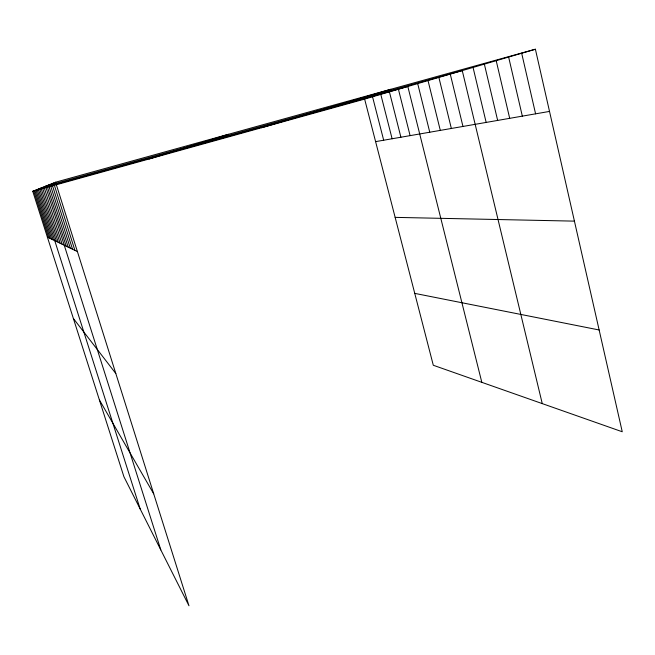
<?xml version="1.0" encoding="UTF-8"?>
<svg xmlns="http://www.w3.org/2000/svg" width="655" height="655" viewBox="0 0 655 655"><rect width="100%" height="100%" fill="white"/><g stroke="black" fill="none" stroke-linecap="round" stroke-linejoin="round"><path stroke-width="0.98" d="M55.56 182.213L188.968 605.769L123.926 476.75L32.75 191.309L55.56 182.213L535.397 49.231L622.25 431.76L433.299 365.261L364.63 99.102L535.397 49.231M148.972 159.018L228.398 134.308M261.607 127.725L390.904 89.276M32.75 191.309L364.63 99.102M375.602 141.627L549.52 111.416M395.145 217.37L574.427 221.136M414.754 293.375L599.145 329.981M47.373 237.085L77.413 251.585M73.36 318.445L115.812 373.514M99.38 399.902L153.712 493.829M35.935 190.04L51.581 239.116M34.821 190.482L50.116 238.412M33.765 190.908L48.707 237.732M160.811 549.922L45.547 186.208L462.25 70.593L542.258 403.611M43.942 186.847L62.135 244.217M42.419 187.453L60.137 243.251M40.987 188.026L58.246 242.334M39.627 188.566L56.453 241.466M140.154 508.943L38.334 189.082L407.828 86.485L481.826 382.34M37.106 189.573L53.129 239.861M53.653 182.974L74.907 250.382M51.851 183.687L72.541 249.236M50.148 184.366L70.306 248.155M48.527 185.013L68.177 247.131M46.996 185.627L66.163 246.157M372.539 96.784L383.683 140.227M380.792 94.377L392.116 138.762M389.414 91.864L400.909 137.231M398.412 89.236L410.095 135.634M417.694 83.603L429.762 132.22M428.026 80.59L440.299 130.386M438.875 77.421L451.352 128.47M450.263 74.097L462.962 126.448M473.057 67.44L486.157 122.419M484.356 64.141L497.653 120.422M496.203 60.678L509.696 118.334M508.632 57.051L522.33 116.14M521.675 53.243L535.585 113.831"/></g></svg>
